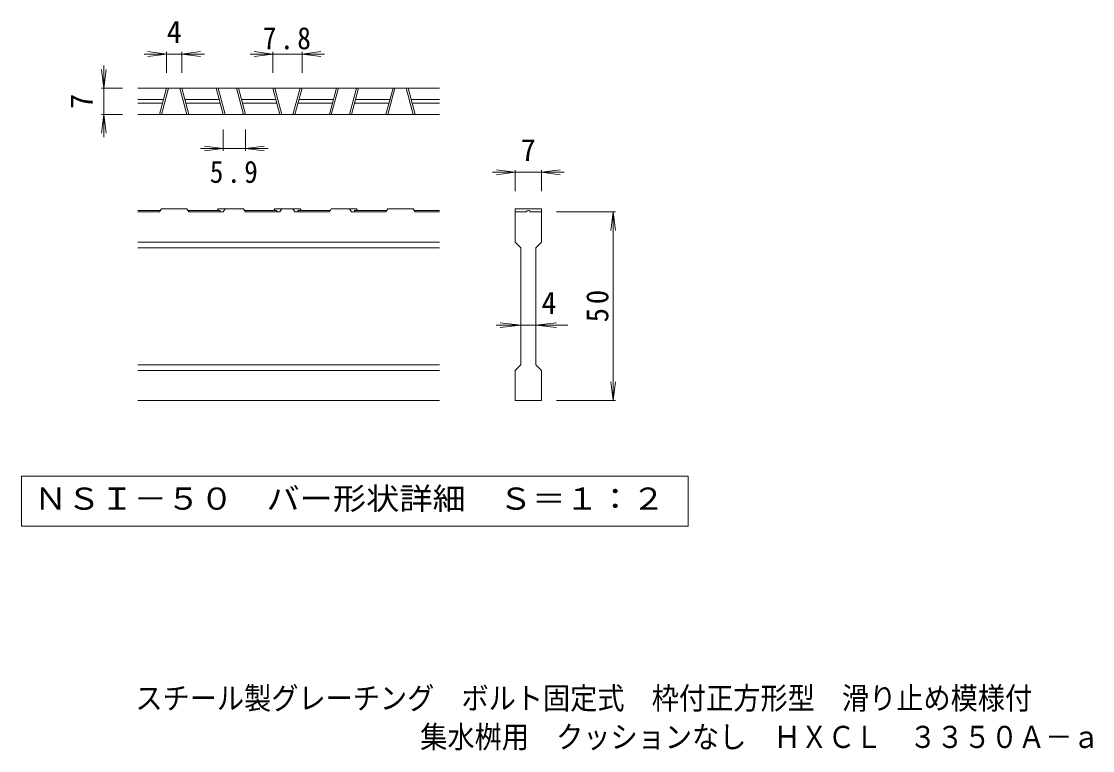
# Model space of a CAD drawing. Units: millimetres on the paper, enlarged 6 times, with parts at other scales. Extents: x -850 to 1000, y -824 to 774.
# Drawn here: x -607 to 245, y -824 to -245 of the extents above; entities that cross this region are included whole.
import ezdxf
from ezdxf.enums import TextEntityAlignment as Align

# ---------------------------------------------------------------- set-up
doc = ezdxf.new("R2010")
doc.units = ezdxf.units.MM
doc.header["$LTSCALE"] = 6
for name, color, linetype, lineweight in [('D-0', 7, 'Continuous', 9), ('D-2', 3, 'Continuous', 9), ('D-4', 7, 'Continuous', 9), ('F-5_F-5ﾚｲﾔ', 2, 'Continuous', 9)]:
    doc.layers.add(name, color=color, linetype=linetype, lineweight=lineweight)
doc.styles.add('ＭＳ ゴシック', font='')
doc.styles.get('ＭＳ ゴシック').set_extended_font_data('MS Gothic')

msp = doc.modelspace()

# ---------------------------------------------------------------- linework, layer by layer
at = {"layer": 'D-0'}
msp.add_lwpolyline([(-606.774, -606.253), (-606.774, -646.123), (-76.789, -646.123), (-76.789, -606.253)], close=True, dxfattribs=at)
at = {"layer": 'D-2'}
for p, q in [((-274.282, -297.852), (-514.282, -297.852)), ((-496.937, -318.852), (-491.31, -297.852)), ((-495.384, -318.852), (-489.758, -297.852)), ((-475.236, -318.852), (-480.863, -297.852)), ((-473.683, -318.852), (-479.31, -297.852)), ((-451.937, -297.852), (-446.31, -318.852)), ((-450.384, -297.852), (-444.758, -318.852)), ((-430.236, -318.852), (-435.863, -297.852)), ((-428.683, -318.852), (-434.31, -297.852)), ((-406.937, -297.852), (-401.31, -318.852)), ((-405.384, -297.852), (-399.758, -318.852)), ((-385.236, -297.852), (-390.863, -318.852)), ((-383.683, -297.852), (-389.31, -318.852)), ((-361.937, -318.852), (-356.31, -297.852)), ((-360.384, -318.852), (-354.758, -297.852)), ((-340.236, -297.852), (-345.863, -318.852)), ((-338.683, -297.852), (-344.31, -318.852)), ((-316.937, -318.852), (-311.31, -297.852)), ((-315.384, -318.852), (-309.758, -297.852)), ((-295.236, -318.852), (-300.863, -297.852)), ((-293.683, -318.852), (-299.31, -297.852)), ((-514.282, -306.852), (-493.722, -306.852)), ((-514.282, -309.852), (-494.526, -309.852)), ((-476.899, -306.852), (-449.526, -306.852)), ((-476.095, -309.852), (-448.722, -309.852)), ((-431.899, -306.852), (-404.526, -306.852)), ((-431.095, -309.852), (-403.722, -309.852)), ((-386.899, -309.852), (-359.526, -309.852)), ((-386.095, -306.852), (-358.722, -306.852)), ((-341.899, -309.852), (-314.526, -309.852)), ((-341.095, -306.852), (-313.722, -306.852)), ((-296.899, -306.852), (-274.282, -306.852)), ((-296.095, -309.852), (-274.282, -309.852)), ((-274.282, -318.852), (-514.282, -318.852)), ((-496.161, -395.052), (-514.282, -395.052)), ((-496.937, -396.252), (-514.282, -396.252)), ((-496.937, -396.252), (-495.384, -393.852)), ((-475.236, -393.852), (-495.384, -393.852)), ((-475.236, -393.852), (-473.683, -396.252)), ((-448.722, -395.052), (-474.46, -395.052)), ((-446.31, -396.252), (-473.683, -396.252)), ((-450.384, -393.852), (-451.161, -395.052)), ((-430.236, -393.852), (-450.384, -393.852)), ((-448.722, -395.052), (-448.722, -396.252)), ((-444.758, -393.852), (-446.31, -396.252)), ((-430.236, -393.852), (-428.683, -396.252)), ((-403.722, -395.052), (-429.46, -395.052)), ((-401.31, -396.252), (-428.683, -396.252)), ((-406.161, -395.052), (-405.384, -393.852)), ((-385.236, -393.852), (-405.384, -393.852)), ((-403.722, -395.052), (-403.722, -396.252)), ((-401.31, -396.252), (-399.758, -393.852)), ((-390.863, -393.852), (-389.31, -396.252)), ((-361.937, -396.252), (-389.31, -396.252)), ((-386.899, -395.052), (-386.899, -396.252)), ((-361.161, -395.052), (-386.899, -395.052)), ((-384.46, -395.052), (-385.236, -393.852)), ((-360.384, -393.852), (-361.937, -396.252)), ((-360.384, -393.852), (-340.236, -393.852)), ((-345.863, -393.852), (-344.31, -396.252)), ((-316.937, -396.252), (-344.31, -396.252)), ((-341.899, -395.052), (-316.161, -395.052)), ((-341.899, -395.052), (-341.899, -396.252)), ((-340.236, -393.852), (-339.46, -395.052)), ((-315.384, -393.852), (-316.937, -396.252)), ((-315.384, -393.852), (-295.236, -393.852)), ((-293.683, -396.252), (-295.236, -393.852)), ((-294.46, -395.052), (-274.282, -395.052)), ((-293.683, -396.252), (-274.282, -396.252)), ((-214.282, -393.852), (-214.282, -396.252)), ((-214.282, -420.252), (-214.282, -396.252)), ((-214.282, -396.252), (-205.282, -396.252)), ((-203.812, -395.052), (-203.751, -395.052)), ((-202.282, -396.252), (-193.282, -396.252)), ((-193.282, -396.252), (-193.282, -420.252)), ((-274.282, -420.252), (-514.282, -420.252)), ((-274.282, -424.752), (-514.282, -424.752)), ((-214.282, -420.252), (-209.782, -424.752)), ((-209.782, -517.753), (-209.782, -424.752)), ((-197.782, -424.752), (-193.282, -420.252)), ((-197.782, -424.752), (-197.782, -517.753)), ((-274.282, -517.753), (-514.282, -517.753)), ((-214.282, -522.253), (-209.782, -517.753)), ((-197.782, -517.753), (-193.282, -522.253)), ((-274.282, -522.253), (-514.282, -522.253)), ((-214.282, -546.253), (-214.282, -522.253)), ((-193.282, -522.253), (-193.282, -546.253)), ((-274.282, -546.253), (-514.282, -546.253)), ((-193.282, -546.253), (-214.282, -546.253))]:
    msp.add_line(p, q, dxfattribs=at)
msp.add_lwpolyline([(-214.282, -393.852), (-193.282, -393.852), (-193.282, -396.252)], dxfattribs=at)
for centre, start, end in [((-203.812, -396.552), 90, 168.46303), ((-203.751, -396.552), 11.53696, 90)]:
    msp.add_arc(centre, 1.5, start, end, dxfattribs=at)
at = {"layer": 'D-4'}
for p, q in [((-491.31, -270.852), (-509.31, -270.852)), ((-491.31, -270.852), (-506.182, -268.894)), ((-491.31, -270.852), (-506.182, -272.81)), ((-491.31, -269.052), (-491.31, -285.852)), ((-491.31, -270.852), (-479.31, -270.852)), ((-479.31, -270.852), (-464.439, -268.894)), ((-479.31, -269.052), (-479.31, -285.852)), ((-479.31, -270.852), (-464.439, -272.81)), ((-479.31, -270.852), (-461.31, -270.852)), ((-406.937, -270.852), (-424.937, -270.852)), ((-406.937, -270.852), (-421.809, -268.894)), ((-406.937, -270.852), (-421.809, -272.81)), ((-406.937, -269.052), (-406.937, -285.852)), ((-406.937, -270.852), (-383.683, -270.852)), ((-383.683, -270.852), (-368.812, -268.894)), ((-383.683, -269.052), (-383.683, -285.852)), ((-383.683, -270.852), (-368.812, -272.81)), ((-383.683, -270.852), (-365.683, -270.852)), ((-541.282, -297.852), (-541.282, -279.852)), ((-541.282, -297.852), (-543.239, -282.98)), ((-541.282, -297.852), (-539.324, -282.98)), ((-543.082, -297.852), (-526.282, -297.852)), ((-541.282, -297.852), (-541.282, -318.852)), ((-541.282, -318.852), (-543.239, -333.724)), ((-543.082, -318.852), (-526.282, -318.852)), ((-541.282, -318.852), (-539.324, -333.724)), ((-541.282, -318.852), (-541.282, -336.852)), ((-446.31, -347.652), (-446.31, -330.852)), ((-428.683, -347.652), (-428.683, -330.852)), ((-446.31, -345.852), (-464.31, -345.852)), ((-446.31, -345.852), (-461.182, -343.894)), ((-446.31, -345.852), (-461.182, -347.81)), ((-428.683, -345.852), (-413.812, -347.81)), ((-428.683, -345.852), (-410.683, -345.852)), ((-214.282, -364.753), (-232.282, -364.753)), ((-214.282, -364.753), (-229.153, -362.795)), ((-214.282, -364.753), (-229.153, -366.711)), ((-214.282, -362.953), (-214.282, -379.753)), ((-193.282, -364.753), (-214.282, -364.753)), ((-193.282, -364.753), (-178.41, -362.795)), ((-193.282, -362.953), (-193.282, -379.753)), ((-193.282, -364.753), (-178.41, -366.711)), ((-193.282, -364.753), (-175.282, -364.753)), ((-134.482, -396.252), (-181.282, -396.252)), ((-136.282, -396.252), (-138.24, -411.124)), ((-136.282, -396.252), (-134.324, -411.124)), ((-136.282, -546.253), (-136.282, -396.252)), ((-209.782, -486.252), (-226.153, -484.294)), ((-197.782, -486.252), (-181.41, -484.294)), ((-209.782, -486.252), (-229.282, -486.252)), ((-209.782, -486.252), (-226.153, -488.21)), ((-197.782, -486.252), (-209.782, -486.252)), ((-197.782, -486.252), (-181.41, -488.21)), ((-197.782, -486.252), (-172.282, -486.252)), ((-136.282, -546.253), (-138.24, -531.381)), ((-136.282, -546.253), (-134.324, -531.381)), ((-134.482, -546.253), (-181.282, -546.253))]:
    msp.add_line(p, q, dxfattribs=at)
msp.add_lwpolyline([(-446.31, -345.852), (-428.683, -345.852), (-413.812, -343.894)], dxfattribs=at)

# ---------------------------------------------------------------- texts
at = {"layer": 'D-0', "color": 2, "style": 'ＭＳ ゴシック', "width": 1.1}
msp.add_text('ＮＳＩ－５０\u3000バー形状詳細\u3000Ｓ＝１：２', height=17.6, dxfattribs=at).set_placement((-596.782, -638.188), align=Align.BOTTOM_LEFT)
at = {"layer": 'D-4', "color": 2, "style": 'ＭＳ ゴシック'}
for s, p in [('4', (-491.31, -267.252)), ('7', (-209.782, -361.153)), ('4', (-193.282, -482.652))]:
    msp.add_text(s, height=17.6, dxfattribs=at).set_placement(p, align=Align.BOTTOM_LEFT)
msp.add_text('7', height=17.6, rotation=90, dxfattribs=at).set_placement((-544.882, -314.352), align=Align.BOTTOM_LEFT)
at = {"layer": 'D-4', "color": 2, "char_height": 17.6, "attachment_point": 7, "style": 'ＭＳ ゴシック'}
for s, insert in [('\\T1.27;\\W0.9;7.8', (-414.81, -267.252)), ('\\T1.27;\\W0.9;5.9', (-456.997, -373.452))]:
    msp.add_mtext(s, dxfattribs=dict(at, insert=insert))
at = {"layer": 'D-4', "color": 2, "insert": (-139.882, -484.002), "char_height": 17.6, "attachment_point": 7, "rotation": 90, "style": 'ＭＳ ゴシック'}
msp.add_mtext('\\T1.27;\\W0.95;50', dxfattribs=at)
at = {"layer": 'F-5_F-5ﾚｲﾔ', "style": 'ＭＳ ゴシック', "width": 0.9}
for s, p in [('スチール製グレーチング\u3000ボルト固定式\u3000枠付正方形型\u3000滑り止め模様付', (-516.162, -796.766)), ('集水桝用\u3000クッションなし\u3000ＨＸＣＬ\u3000３３５０Ａ－ａ', (-289.68, -827.581))]:
    msp.add_text(s, height=17.6, dxfattribs=at).set_placement(p, align=Align.BOTTOM_LEFT)

doc.saveas('drawing.dxf')
